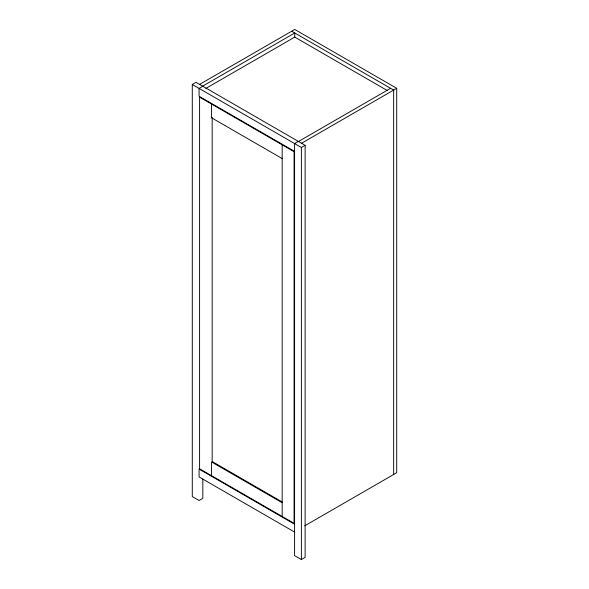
<?xml version="1.0" encoding="UTF-8"?>
<svg xmlns="http://www.w3.org/2000/svg" width="589" height="589" viewBox="0 0 589 589"><rect width="100%" height="100%" fill="white"/><g stroke="black" fill="none" stroke-linecap="round" stroke-linejoin="round"><path stroke-width="0.88" d="M202.822 479.012L202.822 498.331L199.082 500.488L192.286 496.564L192.286 84.492L196.019 82.335L305.124 145.321L305.124 557.393L301.384 559.55L294.588 555.626L294.588 143.554L298.321 141.397M199.59 84.389L294.758 29.45L396.714 88.313L396.714 472.724L304.727 525.83M202.653 86.156L294.758 32.984L294.758 37.578M202.822 86.259L199.082 88.416L199.082 96.265L294.588 151.402M205.826 88.446L294.758 37.1L387.429 90.61M298.49 141.493L390.595 88.313M301.553 143.26L396.714 88.313M192.286 84.492L301.384 147.478L305.124 145.321M291.695 31.217L393.658 90.08L393.658 474.484M282.183 158.566L211.488 117.748L211.488 104.017M282.065 501.894L212.165 461.533L212.165 117.358M282.183 502.741L211.488 461.931L211.488 475.662M294.588 524.232L199.082 469.094L199.082 476.943L294.588 532.081M301.384 147.478L301.384 559.55M282.183 144.828L282.183 516.479M294.073 151.697L199.59 97.148L199.59 468.8L294.073 523.349L294.073 151.697"/></g></svg>
